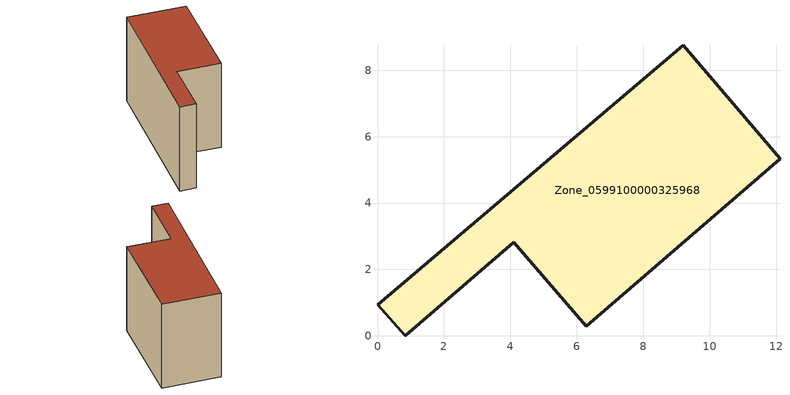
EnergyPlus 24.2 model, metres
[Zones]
Zone_0599100000325968
 floor ground (C_G): 9.2,8.76 12.12,5.33 6.28,0.28 4.11,2.83 0.83,0 0,0.93 z0
 wall outside (C_F): 12.12,5.33 9.2,8.76 0,0.93 0.83,0 4.11,2.83 6.28,0.28 12.12,5.33 z0:7.25
 roof outside (C_R): 9.2,8.76 0,0.93 0.83,0 4.11,2.83 6.28,0.28 12.12,5.33 z7.25
[BUILDING]
Pand.0599100000325968: North Axis=0; Terrain=City; Loads Convergence Tolerance Value=0.04; Temperature Convergence Tolerance Value=0.4; Solar Distribution=FullExterior; Maximum Number of Warmup Days=25; Minimum Number of Warmup Days=1
[Site:Location]
Rotterdam.The.Hague.AP_ZH_NLD Design_Conditions: Latitude=51.96; Longitude=4.45; Time Zone=1; Elevation=-4.5
[SITE:GROUNDTEMPERATURE:BUILDINGSURFACE]
18, 18, 18, 18, 18, 18, 18, 18, 18, 18, 18, 18
[MATERIAL] Thermal Absorptance=0.9; Solar Absorptance=0.7; Visible Absorptance=0.7
Name | Roughness | Thickness | Conductivity | Density | Specific Heat
G.TI.1946 | MediumSmooth | 0.15 | 1 | 540 | 1210
F.TI.1946 | Rough | 0.3 | 0.857143 | 1920 | 840
R.TI.1946 | MediumRough | 0.2 | 0.1 | 1500 | 1000
[CONSTRUCTION]
C_G: G.TI.1946
C_F: F.TI.1946
C_R: R.TI.1946
[ZONE]
Zone_0599100000325968: Type=1; Multiplier=1; Ceiling Height=Autocalculate; Volume=Autocalculate; Floor Area=autocalculate; Part of Total Floor Area=Yes
[ZONEINFILTRATION:DESIGNFLOWRATE]
Infil_Zone_0599100000325968: Zone or ZoneList or Space or SpaceList=Zone_0599100000325968; Schedule=AlwaysOn; Design Flow Rate Calculation Method=Flow/Area; Flow Rate per Floor Area=0.003; Constant Term Coefficient=1; Temperature Term Coefficient=0; Velocity Term Coefficient=0; Velocity Squared Term Coefficient=0
[HVACTEMPLATE:ZONE:IDEALLOADSAIRSYSTEM]
Zone_0599100000325968: Maximum Heating Supply Air Temperature=50; Minimum Cooling Supply Air Temperature=13; Maximum Heating Supply Air Humidity Ratio=0.0156; Minimum Cooling Supply Air Humidity Ratio=0.0077; Heating Limit=NoLimit; Cooling Limit=NoLimit; Dehumidification Control Type=ConstantSensibleHeatRatio; Cooling Sensible Heat Ratio=0.7; Dehumidification Setpoint=60; Humidification Control Type=None; Humidification Setpoint=30; Outdoor Air Method=None; Outdoor Air Flow Rate per Person=0.00944; Outdoor Air Flow Rate per Zone Floor Area=0; Outdoor Air Flow Rate per Zone=0; Demand Controlled Ventilation Type=None; Outdoor Air Economizer Type=NoEconomizer; Heat Recovery Type=None; Sensible Heat Recovery Effectiveness=0.7; Latent Heat Recovery Effectiveness=0.65
[ZONECONTROL:THERMOSTAT]
ThermostatControl_Zone_0599100000325968: Zone or ZoneList=Zone_0599100000325968; Control Type Schedule=DualSetpointControlType; Control 1=Thermostat_Zone_0599100000325968; Temperature Difference Between Cutout And Setpoint=0
[THERMOSTATSETPOINT:DUALSETPOINT]
Thermostat_Zone_0599100000325968: Heating Setpoint Temperature Schedule=HeatingSetpoint_Zone_0599100000325968; Cooling Setpoint Temperature Schedule=CoolingSetpoint_Zone_0599100000325968
[SCHEDULE:COMPACT]
HeatingSetpoint_Zone_0599100000325968: Through: 12/31, For: AllDays, Until: 24:00, 21
CoolingSetpoint_Zone_0599100000325968: Through: 12/31, For: AllDays, Until: 24:00, 24
DualSetpointControlType: Through: 12/31, For: AllDays, Until: 24:00, 4
AlwaysOn: Through: 12/31, For: AllDays, Until: 24:00, 1
